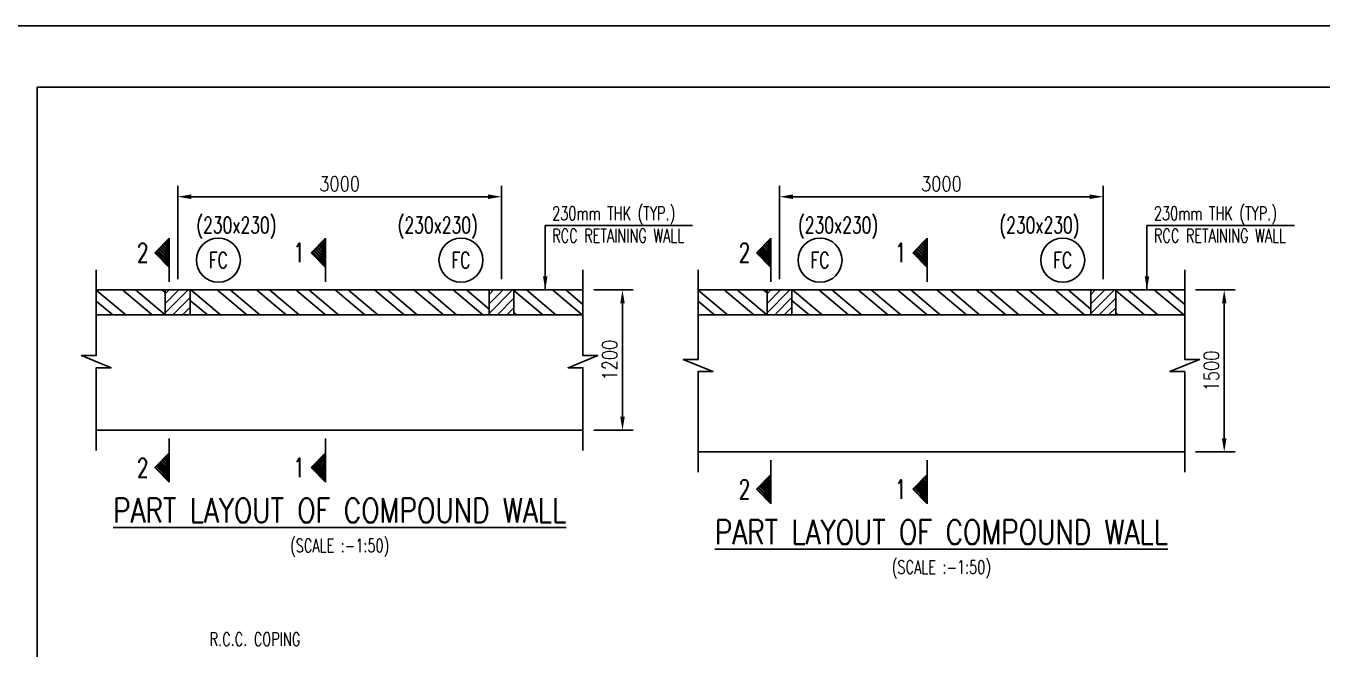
# Model space of a CAD drawing. Extents: x 324505 to 1272425, y -526289 to -156124.
# Drawn here: x 612981 to 636994, y -277822 to -266277 of the extents above; entities that cross this region are included whole.
import ezdxf
from ezdxf.enums import TextEntityAlignment as Align

# ---------------------------------------------------------------- set-up
doc = ezdxf.new("R2010")
doc.units = 0
doc.header["$LTSCALE"] = 500
doc.header["$MEASUREMENT"] = 0
doc.header["$PDMODE"] = 35
doc.header["$PDSIZE"] = -15
doc.layers.get('DEFPOINTS').update_dxf_attribs({"color": 4})
for name, color, linetype in [('S-BRECK LINE', 8, 'Continuous'), ('S-COLUMN', 1, 'Continuous'), ('S-COLUMN CIRCLE', 9, 'Continuous'), ('S-COLUMN HATCH', 8, 'Continuous'), ('S-COLUMN NO', 2, 'Continuous'), ('S-CONCRET LINE', 4, 'Continuous'), ('S-DIM-1', 5, 'Continuous'), ('S-HATCH', 253, 'Continuous'), ('S-SECTION MARK', 1, 'Continuous'), ('S-TEXT', 2, 'Continuous'), ('S-TEXT-1', 4, 'Continuous'), ('S-TITIL', 6, 'Continuous'), ('s_TITILE', 9, 'Continuous')]:
    doc.layers.add(name, color=color, linetype=linetype)
doc.styles.add('ROMANS', font='simplex.shx', dxfattribs={"width": 0.8, "height": 275, "bigfont": 'bigfont.shx'})
doc.dimstyles.new('dim100', dxfattribs={"dimtxt": 250, "dimasz": 250, "dimexe": 200, "dimexo": 200, "dimgap": 100, "dimtad": 1, "dimdec": 0, "dimzin": 0, "dimdsep": 46, "dimtxsty": 'ROMANS', "dimcen": 0, "dimclrd": 5, "dimclre": 5, "dimclrt": 4, "dimadec": 0, "dimazin": 0, "dimtfac": 1, "dimtdec": 0, "dimtix": 1, "dimtofl": 0, "dimtmove": 2, "dimatfit": 3, "dimfxl": 0, "dimtolj": 1, "dimtzin": 0, "dimlwd": -1, "dimlwe": -1, "dimarcsym": 0})
doc.dimstyles.new('dim50', dxfattribs={"dimtxt": 250, "dimasz": 250, "dimexe": 200, "dimexo": 200, "dimgap": 100, "dimtad": 1, "dimdec": 0, "dimlfac": 0.5, "dimzin": 0, "dimdsep": 46, "dimtxsty": 'ROMANS', "dimcen": 0, "dimclrd": 5, "dimclre": 5, "dimclrt": 4, "dimadec": 0, "dimazin": 0, "dimtfac": 1, "dimtdec": 0, "dimtix": 1, "dimtofl": 0, "dimtmove": 2, "dimatfit": 3, "dimfxl": 0, "dimtolj": 1, "dimtzin": 0, "dimlwd": -1, "dimlwe": -1, "dimarcsym": 0})
pattern_1 = [(45, (-17690074.17, 1131415.06), (-88.38834765, 88.38834765), [])]
pattern_2 = [(45, (-17701221.94, 1131415.06), (-88.38834765, 88.38834765), [])]

# ---------------------------------------------------------------- blocks, each defined once
blk = doc.blocks.new('*D276')
at = {"layer": 'DEFPOINTS', "color": 0}
for p in [(632941, -269441), (626941, -271169, -1), (632941, -271169, -1)]:
    blk.add_point(p, dxfattribs=at)
at = {"layer": 'S-TEXT-1', "color": 5}
for p, q in [((626941, -270969), (626941, -269241)), ((632941, -270969), (632941, -269241)), ((627191, -269441), (632691, -269441))]:
    blk.add_line(p, q, dxfattribs=at)
for points in [[(627191, -269399), (627191, -269483), (626941, -269441)], [(632691, -269399), (632691, -269483), (632941, -269441)]]:
    blk.add_solid(points, dxfattribs=at)
at = {"layer": 'S-TEXT-1', "color": 4, "insert": (629941, -269203), "char_height": 275, "attachment_point": 5, "style": 'ROMANS'}
blk.add_mtext('\\A1;3000', dxfattribs=at)
blk = doc.blocks.new('*D277')
at = {"layer": 'DEFPOINTS', "color": 0}
for p in [(634449, -271169, -1), (634449, -274169, -1), (635181, -274169)]:
    blk.add_point(p, dxfattribs=at)
at = {"layer": 'S-TEXT-1', "color": 5}
for p, q in [((634649, -271169), (635381, -271169)), ((635181, -271419), (635181, -273919)), ((634649, -274169), (635381, -274169))]:
    blk.add_line(p, q, dxfattribs=at)
for points in [[(635139, -271419), (635223, -271419), (635181, -271169)], [(635139, -273919), (635223, -273919), (635181, -274169)]]:
    blk.add_solid(points, dxfattribs=at)
at = {"layer": 'S-TEXT-1', "color": 4, "insert": (634943, -272669), "char_height": 275, "attachment_point": 5, "rotation": 90, "style": 'ROMANS'}
blk.add_mtext('\\A1;1500', dxfattribs=at)
blk = doc.blocks.new('*D312')
at = {"layer": 'DEFPOINTS', "color": 0}
for p in [(621793, -269441), (615793, -271169, -1), (621793, -271169, -1)]:
    blk.add_point(p, dxfattribs=at)
at = {"layer": 'S-TEXT-1', "color": 5}
for p, q in [((615793, -270969), (615793, -269241)), ((621793, -270969), (621793, -269241)), ((616043, -269441), (621543, -269441))]:
    blk.add_line(p, q, dxfattribs=at)
for points in [[(616043, -269399), (616043, -269483), (615793, -269441)], [(621543, -269399), (621543, -269483), (621793, -269441)]]:
    blk.add_solid(points, dxfattribs=at)
at = {"layer": 'S-TEXT-1', "color": 4, "insert": (618793, -269203), "char_height": 275, "attachment_point": 5, "style": 'ROMANS'}
blk.add_mtext('\\A1;3000', dxfattribs=at)
blk = doc.blocks.new('*D313')
at = {"layer": 'DEFPOINTS', "color": 0}
for p in [(623301, -271169, -1), (623301, -273769, -1), (624033, -273769)]:
    blk.add_point(p, dxfattribs=at)
at = {"layer": 'S-TEXT-1', "color": 5}
for p, q in [((623501, -271169), (624233, -271169)), ((624033, -271419), (624033, -273519)), ((623501, -273769), (624233, -273769))]:
    blk.add_line(p, q, dxfattribs=at)
for points in [[(623991, -271419), (624075, -271419), (624033, -271169)], [(623991, -273519), (624075, -273519), (624033, -273769)]]:
    blk.add_solid(points, dxfattribs=at)
at = {"layer": 'S-TEXT-1', "color": 4, "insert": (623796, -272469), "char_height": 275, "attachment_point": 5, "rotation": 90, "style": 'ROMANS'}
blk.add_mtext('\\A1;{1200}', dxfattribs=at)
blk = doc.blocks.new('zw$155A')
at = {"layer": 's_TITILE', "color": 7}
blk.add_lwpolyline([(0, 0), (88000, 0), (88000, 58000), (0, 58000)], close=True, dxfattribs=at)
at = {"layer": 's_TITILE', "color": 1}
blk.add_lwpolyline([(1300, 800), (78500, 800), (78500, 57200), (1300, 57200)], close=True, dxfattribs=at)

msp = doc.modelspace()

# ---------------------------------------------------------------- hatches: boundary and pattern name
at = {"layer": 'S-COLUMN HATCH'}
h = msp.add_hatch(dxfattribs=at)
h.set_pattern_fill('ANSI31', color=256, scale=1000, angle=360, style=0)
h.set_pattern_definition(pattern_2)
h.paths.add_polyline_path([(615563.056, -271629.04), (616023.056, -271629.04), (616023.056, -271169.04), (615563.056, -271169.04)])
h = msp.add_hatch(dxfattribs=at)
h.set_pattern_fill('ANSI31', color=256, scale=1000, angle=360, style=0)
h.set_pattern_definition(pattern_2)
h.paths.add_polyline_path([(622023.056, -271629.04), (621563.056, -271629.04), (621563.056, -271169.04), (622023.056, -271169.04)])
h = msp.add_hatch(dxfattribs=at)
h.set_pattern_fill('ANSI31', color=256, scale=1000, angle=360, style=0)
h.set_pattern_definition(pattern_1)
h.paths.add_polyline_path([(626710.828, -271629.04), (627170.828, -271629.04), (627170.828, -271169.04), (626710.828, -271169.04)])
h = msp.add_hatch(dxfattribs=at)
h.set_pattern_fill('ANSI31', color=256, scale=1000, angle=360, style=0)
h.set_pattern_definition(pattern_1)
h.paths.add_polyline_path([(633170.828, -271629.04), (632710.828, -271629.04), (632710.828, -271169.04), (633170.828, -271169.04)])
at = {"layer": 'S-HATCH'}
h = msp.add_hatch(dxfattribs=at)
h.set_pattern_fill('ANSI32', color=256, scale=1250, angle=275, style=0)
h.set_pattern_definition([(320, (-15815695, 837062.26), (301.306692, 359.083333), []), (320, (-15815675.76, 836842.13), (301.306692, 359.083333), [])])
h.paths.add_polyline_path([(615563.056, -271629.04), (615563.056, -271169.04), (614285.062, -271169.04), (614285.062, -271629.04)])
h = msp.add_hatch(dxfattribs=at)
h.set_pattern_fill('ANSI32', color=256, scale=1250, angle=275, style=0)
h.set_pattern_definition([(320, (-15816858, 837062.26), (301.306692, 359.083333), []), (320, (-15816838.75, 836842.13), (301.306692, 359.083333), [])])
h.paths.add_polyline_path([(616023.056, -271629.04), (616023.056, -271169.04), (621563.056, -271169.04), (621563.056, -271629.04)])
h = msp.add_hatch(dxfattribs=at)
h.set_pattern_fill('ANSI32', color=256, scale=1250, angle=275, style=0)
h.set_pattern_definition([(320, (-15820851.96, 837062.26), (301.306692, 359.083333), []), (320, (-15820832.7, 836842.13), (301.306692, 359.083333), [])])
h.paths.add_polyline_path([(622023.056, -271629.04), (622023.056, -271169.04), (623301.05, -271169.04), (623301.05, -271629.04)])
h = msp.add_hatch(dxfattribs=at)
h.set_pattern_fill('ANSI32', color=256, scale=1250, angle=275, style=0)
h.set_pattern_definition([(320, (-15804547.25, 837062.26), (301.306692, 359.083333), []), (320, (-15804528, 836842.13), (301.306692, 359.083333), [])])
h.paths.add_polyline_path([(626710.828, -271629.04), (626710.828, -271169.04), (625432.834, -271169.04), (625432.834, -271629.04)])
h = msp.add_hatch(dxfattribs=at)
h.set_pattern_fill('ANSI32', color=256, scale=1250, angle=275, style=0)
h.set_pattern_definition([(320, (-15805710.24, 837062.26), (301.306692, 359.083333), []), (320, (-15805691, 836842.13), (301.306692, 359.083333), [])])
h.paths.add_polyline_path([(627170.828, -271629.04), (627170.828, -271169.04), (632710.828, -271169.04), (632710.828, -271629.04)])
h = msp.add_hatch(dxfattribs=at)
h.set_pattern_fill('ANSI32', color=256, scale=1250, angle=275, style=0)
h.set_pattern_definition([(320, (-15809704.2, 837062.26), (301.306692, 359.083333), []), (320, (-15809684.93, 836842.13), (301.306692, 359.083333), [])])
h.paths.add_polyline_path([(633170.828, -271629.04), (633170.828, -271169.04), (634448.822, -271169.04), (634448.822, -271629.04)])
at = {"layer": 'S-SECTION MARK'}
h = msp.add_hatch(dxfattribs=at)
h.set_pattern_fill('ANSI31', color=256, scale=172.406964, angle=270, style=0)
h.set_pattern_definition([(315, (613795.202, -194766.889), (15.2387667, 15.2387667), [])])
h.paths.add_polyline_path([(615367.051, -270478.047), (615634.18, -270206.182), (615634.18, -270749.912)])
h = msp.add_hatch(dxfattribs=at)
h.set_pattern_fill('ANSI31', color=256, scale=172.406964, angle=270, style=0)
h.set_pattern_definition([(315, (616690.51, -194766.889), (15.2387667, 15.2387667), [])])
h.paths.add_polyline_path([(618262.358, -270478.047), (618529.488, -270206.182), (618529.488, -270749.912)])
h = msp.add_hatch(dxfattribs=at)
h.set_pattern_fill('ANSI31', color=256, scale=172.406964, angle=270, style=0)
h.set_pattern_definition([(315, (624942.975, -194766.889), (15.2387667, 15.2387667), [])])
h.paths.add_polyline_path([(626514.823, -270478.047), (626781.953, -270206.182), (626781.953, -270749.912)])
h = msp.add_hatch(dxfattribs=at)
h.set_pattern_fill('ANSI31', color=256, scale=172.406964, angle=270, style=0)
h.set_pattern_definition([(315, (627838.282, -194766.889), (15.2387667, 15.2387667), [])])
h.paths.add_polyline_path([(629410.131, -270478.047), (629677.26, -270206.182), (629677.26, -270749.912)])
h = msp.add_hatch(dxfattribs=at)
h.set_pattern_fill('ANSI31', color=256, scale=172.406964, angle=270, style=0)
h.set_pattern_definition([(315, (613795.202, -196676.889), (15.2387667, 15.2387667), [])])
h.paths.add_polyline_path([(615367.051, -274460.032), (615634.18, -274731.897), (615634.18, -274188.167)])
h = msp.add_hatch(dxfattribs=at)
h.set_pattern_fill('ANSI31', color=256, scale=172.406964, angle=270, style=0)
h.set_pattern_definition([(315, (616690.51, -196676.889), (15.2387667, 15.2387667), [])])
h.paths.add_polyline_path([(618262.358, -274460.032), (618529.488, -274731.897), (618529.488, -274188.167)])
h = msp.add_hatch(dxfattribs=at)
h.set_pattern_fill('ANSI31', color=256, scale=172.406964, angle=270, style=0)
h.set_pattern_definition([(315, (624942.975, -197076.889), (15.2387667, 15.2387667), [])])
h.paths.add_polyline_path([(626514.823, -274860.032), (626781.953, -275131.897), (626781.953, -274588.167)])
h = msp.add_hatch(dxfattribs=at)
h.set_pattern_fill('ANSI31', color=256, scale=172.406964, angle=270, style=0)
h.set_pattern_definition([(315, (627838.282, -197076.889), (15.2387667, 15.2387667), [])])
h.paths.add_polyline_path([(629410.131, -274860.032), (629677.26, -275131.897), (629677.26, -274588.167)])

# ---------------------------------------------------------------- linework, layer by layer
at = {"layer": 'S-BRECK LINE', "elevation": -1.253}
for points in [[(614285.062, -274144.04), (614285.062, -272609.539), (614559.81, -272609.539), (614010.314, -272383.908), (614285.062, -272383.908), (614285.062, -270794.04)], [(623301.05, -274144.04), (623301.05, -272609.539), (623026.302, -272609.539), (623575.797, -272383.908), (623301.05, -272383.908), (623301.05, -270794.04)]]:
    msp.add_lwpolyline(points, dxfattribs=at)
at = {"layer": 'S-BRECK LINE'}
for points in [[(625432.834, -274544.04), (625432.834, -272681.855), (625707.582, -272681.855), (625158.087, -272456.224), (625432.834, -272456.224), (625432.834, -270794.04)], [(634448.822, -274544.04), (634448.822, -272681.855), (634174.074, -272681.855), (634723.57, -272456.224), (634448.822, -272456.224), (634448.822, -270794.04)]]:
    msp.add_lwpolyline(points, dxfattribs=at)
at = {"layer": 'S-COLUMN', "elevation": -1.253}
for points in [[(615563.056, -271629.04), (616023.056, -271629.04), (616023.056, -271169.04), (615563.056, -271169.04)], [(622023.056, -271629.04), (621563.056, -271629.04), (621563.056, -271169.04), (622023.056, -271169.04)]]:
    msp.add_lwpolyline(points, close=True, dxfattribs=at)
at = {"layer": 'S-COLUMN'}
for points in [[(626710.828, -271629.04), (627170.828, -271629.04), (627170.828, -271169.04), (626710.828, -271169.04)], [(633170.828, -271629.04), (632710.828, -271629.04), (632710.828, -271169.04), (633170.828, -271169.04)]]:
    msp.add_lwpolyline(points, close=True, dxfattribs=at)
at = {"layer": 'S-COLUMN CIRCLE'}
for centre in [(616545.581, -270616.565, -1.253), (621040.53, -270616.565, -1.253), (627693.353, -270616.565), (632188.303, -270616.565)]:
    msp.add_circle(centre, 407.525, dxfattribs=at)
at = {"layer": 'S-CONCRET LINE'}
for p, q in [((623301.05, -273769.04, -1.253), (614285.062, -273769.04, -1.253)), ((634448.822, -274169.04), (625432.834, -274169.04))]:
    msp.add_line(p, q, dxfattribs=at)
at = {"layer": 'S-CONCRET LINE', "elevation": -1.253}
for points in [[(615563.056, -271629.04), (615563.056, -271169.04), (614285.062, -271169.04), (614285.062, -271629.04)], [(616023.056, -271629.04), (616023.056, -271169.04), (621563.056, -271169.04), (621563.056, -271629.04)], [(622023.056, -271629.04), (622023.056, -271169.04), (623301.05, -271169.04), (623301.05, -271629.04)]]:
    msp.add_lwpolyline(points, close=True, dxfattribs=at)
at = {"layer": 'S-CONCRET LINE'}
for points in [[(626710.828, -271629.04), (626710.828, -271169.04), (625432.834, -271169.04), (625432.834, -271629.04)], [(627170.828, -271629.04), (627170.828, -271169.04), (632710.828, -271169.04), (632710.828, -271629.04)], [(633170.828, -271629.04), (633170.828, -271169.04), (634448.822, -271169.04), (634448.822, -271629.04)]]:
    msp.add_lwpolyline(points, close=True, dxfattribs=at)
at = {"layer": 'S-SECTION MARK'}
for p, q in [((615367.051, -270478.047, -1.253), (615634.18, -270206.182, -1.253)), ((615634.18, -271019.04, -1.253), (615634.18, -270206.182, -1.253)), ((618262.358, -270478.047, -1.253), (618529.488, -270206.182, -1.253)), ((618529.488, -271019.04, -1.253), (618529.488, -270206.182, -1.253)), ((626514.823, -270478.047), (626781.953, -270206.182)), ((626781.953, -271019.04), (626781.953, -270206.182)), ((629410.131, -270478.047), (629677.26, -270206.182)), ((629677.26, -271019.04), (629677.26, -270206.182)), ((615634.18, -270749.912, -1.253), (615367.051, -270478.047, -1.253)), ((618529.488, -270749.912, -1.253), (618262.358, -270478.047, -1.253)), ((626781.953, -270749.912), (626514.823, -270478.047)), ((629677.26, -270749.912), (629410.131, -270478.047)), ((615634.18, -273919.04, -1.253), (615634.18, -274731.897, -1.253)), ((618529.488, -273919.04, -1.253), (618529.488, -274731.897, -1.253)), ((615634.18, -274188.167, -1.253), (615367.051, -274460.032, -1.253)), ((618529.488, -274188.167, -1.253), (618262.358, -274460.032, -1.253)), ((615367.051, -274460.032, -1.253), (615634.18, -274731.897, -1.253)), ((618262.358, -274460.032, -1.253), (618529.488, -274731.897, -1.253)), ((626781.953, -274319.04), (626781.953, -275131.897)), ((629677.26, -274319.04), (629677.26, -275131.897)), ((626781.953, -274588.167), (626514.823, -274860.032)), ((629677.26, -274588.167), (629410.131, -274860.032)), ((626514.823, -274860.032), (626781.953, -275131.897)), ((629410.131, -274860.032), (629677.26, -275131.897))]:
    msp.add_line(p, q, dxfattribs=at)

# ---------------------------------------------------------------- block references
at = {"xscale": 1.420454545454545, "yscale": 1.420454545454545, "zscale": 1.420454545454545}
msp.add_blockref('zw$155A', (611343.115, -348663.35), dxfattribs=at)

# ---------------------------------------------------------------- texts
at = {"layer": 'S-COLUMN NO', "style": 'ROMANS', "width": 0.7}
for p in [(616138.056, -269966.565, -1.253), (619868.056, -269966.565, -1.253), (627285.828, -269966.565), (631015.828, -269966.565)]:
    msp.add_text('(230x230)', height=300, dxfattribs=at).set_placement(p, align=Align.MIDDLE_LEFT)
for p in [(616545.581, -270616.565, -1.253), (621040.53, -270616.565, -1.253), (627693.353, -270616.565), (632188.303, -270616.565)]:
    msp.add_text('FC', height=300, dxfattribs=at).set_placement(p, align=Align.MIDDLE)
at = {"layer": 'S-SECTION MARK', "style": 'ROMANS', "width": 0.7}
for s, p in [('2', (615144.268, -270476.685, -1.253)), ('1', (618039.576, -270476.685, -1.253)), ('2', (626292.041, -270476.685)), ('1', (629187.348, -270476.685)), ('2', (615144.268, -274461.394, -1.253)), ('1', (618039.576, -274461.394, -1.253)), ('2', (626292.041, -274861.394)), ('1', (629187.348, -274861.394))]:
    msp.add_text(s, height=350, dxfattribs=at).set_placement(p, align=Align.MIDDLE)
at = {"layer": 'S-TEXT', "style": 'ROMANS', "width": 0.7}
for p in [(618793.056, -275903.657, -1.253), (629940.828, -276303.657)]:
    msp.add_text('(SCALE :-1:50)', height=250, dxfattribs=at).set_placement(p, align=Align.MIDDLE_CENTER)
at = {"layer": 'S-TEXT-1', "style": 'ROMANS', "width": 0.7}
for s, p in [('230mm THK (TYP.)', (622729.906, -269748.013, 9.84)), ('230mm THK (TYP.)', (633877.679, -269748.013, 11.093)), ('RCC RETAINING WALL', (622729.906, -270162.299, 9.84)), ('RCC RETAINING WALL', (633877.679, -270162.299, 11.093)), ('R.C.C. COPING', (616384.715, -277639.177, -9.578))]:
    msp.add_text(s, height=250, dxfattribs=at).set_placement(p, align=Align.MIDDLE_LEFT)
at = {"layer": 'S-TITIL', "style": 'ROMANS', "width": 0.8}
for p in [(618793.056, -275253.657, -1.253), (629940.828, -275653.657)]:
    msp.add_text('%%UPART LAYOUT OF COMPOUND WALL', height=450, dxfattribs=at).set_placement(p, align=Align.MIDDLE_CENTER)

# ---------------------------------------------------------------- dimensions: what is measured, and where the dimension line sits
at = {"layer": 'S-TEXT-1', "color": 5}
for base, p1, p2, picture, middle in [((621793.056, -269440.883), (615793.056, -271169.04, -1.253), (621793.056, -271169.04, -1.253), '*D312', (618793.056, -269203.383)), ((632940.828, -269440.883, 1.253), (626940.828, -271169.04), (632940.828, -271169.04), '*D276', (629940.828, -269203.383, 1.253))]:
    dim = msp.add_linear_dim(base=base, p1=p1, p2=p2, dimstyle='dim50', dxfattribs=at)
    dim.commit()
    dim.dimension.update_dxf_attribs({"geometry": picture, "text_midpoint": middle})
dim = msp.add_linear_dim(base=(624033.089, -273769.04), p1=(623301.05, -271169.04, -1.253), p2=(623301.05, -273769.04, -1.253), angle=270, text='{1200}', dimstyle='dim50', override={"dimtxsty": 'ROMANS'}, dxfattribs=at)
dim.commit()
dim.dimension.update_dxf_attribs({"geometry": '*D313', "text_midpoint": (623795.589, -272469.04)})
dim = msp.add_linear_dim(base=(635180.861, -274169.04, 1.253), p1=(634448.822, -271169.04), p2=(634448.822, -274169.04), angle=270, dimstyle='dim50', dxfattribs=at)
dim.commit()
dim.dimension.update_dxf_attribs({"geometry": '*D277', "text_midpoint": (634943.361, -272669.04, 1.253)})

# ---------------------------------------------------------------- leaders
at = {"layer": 'S-DIM-1'}
for points in [[(622601.871, -271169.04, 9.84), (622601.871, -269973.013, 9.84), (625332.769, -269973.013, 9.84)], [(633749.643, -271169.04, 11.093), (633749.643, -269973.013, 11.093), (636480.541, -269973.013, 11.093)]]:
    msp.add_leader(points, dimstyle='dim100', dxfattribs=at)

doc.saveas('drawing.dxf')
